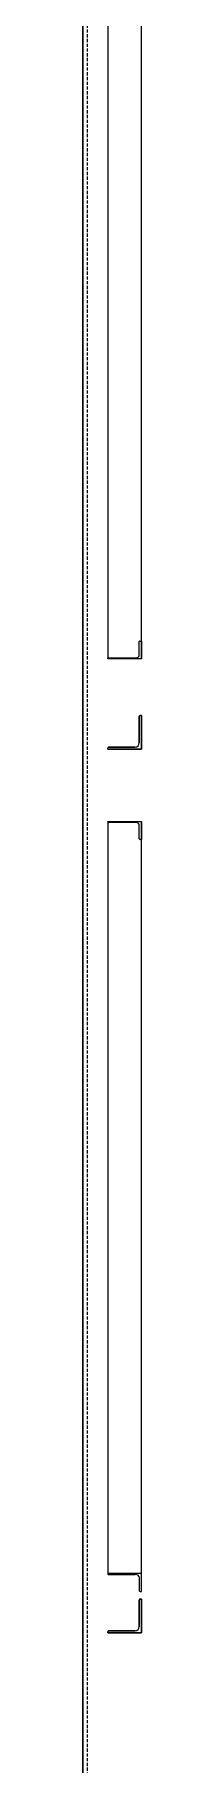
# Model space of a CAD drawing. Header units: centimetres. Extents: x -13617 to -9515, y -261 to 6553.
# Drawn here: x -12905 to -12896.1, y 4960.9 to 5221.1 of the extents above; entities that cross this region are included whole.
import ezdxf

# ---------------------------------------------------------------- set-up
doc = ezdxf.new("R2010")
doc.units = ezdxf.units.CM
doc.linetypes.add('_Overhead', pattern=[0.47625, 0.3175, -0.15875])
doc.linetypes.add('Hidden', pattern=[0.714375, 0.47625, -0.238125])
doc.layers.add('S-BEAM', color=7, linetype='Continuous', lineweight=9)

# ---------------------------------------------------------------- blocks, each defined once
blk = doc.blocks.new('C Shapes - C8x16-V105-Planta patio maniobras')
at = {"layer": 'S-BEAM', "color": 254, "linetype": 'Hidden', "true_color": 0xcccccc}
blk.add_line((-12904.26, 4832.75), (-12904.26, 5397.12), dxfattribs=at)
at = {"layer": 'S-BEAM', "color": 254, "true_color": 0xcccccc}
for p, q in [((-12904.97, 4833.76), (-12904.97, 5396.11)), ((-12904.97, 5396.11), (-12904.97, 4833.76))]:
    blk.add_line(p, q, dxfattribs=at)
blk = doc.blocks.new('M_L Equal Angles - L51X51X3_2-1788157-Planta patio maniobras')
at = {"layer": 'S-BEAM', "color": 254, "true_color": 0xcccccc}
for p, q in [((-13242.79, 5089.08), (-13242.79, 5093.05)), ((-13242.79, 5093.05), (-13242.79, 5089.08)), ((-13242.63, 5093.21), (-13242.47, 5093.21)), ((-13242.47, 5093.21), (-13242.63, 5093.21)), ((-13242.47, 5093.21), (-13242.47, 5088.13)), ((-13242.47, 5088.13), (-13242.47, 5093.21)), ((-13247.55, 5088.13), (-13247.55, 5088.29)), ((-13247.55, 5088.29), (-13247.55, 5088.13)), ((-13242.47, 5088.13), (-13247.55, 5088.13)), ((-13247.55, 5088.13), (-13242.47, 5088.13)), ((-13247.39, 5088.45), (-13243.42, 5088.45)), ((-13243.42, 5088.45), (-13247.39, 5088.45))]:
    blk.add_line(p, q, dxfattribs=at)
for centre, radius, start, end in [((-13242.63, 5093.05), 0.159, 90, 180), ((-13242.63, 5093.05), 0.159, 165, 180), ((-13242.63, 5093.05), 0.159, 90, 165), ((-13247.39, 5088.29), 0.159, 90, 180), ((-13247.39, 5088.29), 0.159, 105, 180), ((-13247.39, 5088.29), 0.159, 90, 105), ((-13243.42, 5089.08), 0.635, 270, 0), ((-13243.42, 5089.08), 0.635, 270, 0)]:
    blk.add_arc(centre, radius, start, end, dxfattribs=at)
blk = doc.blocks.new('M_L Equal Angles - L51X51X3_2-1788158-Planta patio maniobras')
at = {"layer": 'S-BEAM', "color": 254, "true_color": 0xcccccc}
for p, q in [((-13242.79, 4956.16), (-13242.79, 4960.13)), ((-13242.79, 4960.13), (-13242.79, 4956.16)), ((-13242.63, 4960.29), (-13242.47, 4960.29)), ((-13242.47, 4960.29), (-13242.63, 4960.29)), ((-13242.47, 4960.29), (-13242.47, 4955.21)), ((-13242.47, 4955.21), (-13242.47, 4960.29)), ((-13247.55, 4955.21), (-13247.55, 4955.37)), ((-13247.55, 4955.37), (-13247.55, 4955.21)), ((-13242.47, 4955.21), (-13247.55, 4955.21)), ((-13247.55, 4955.21), (-13242.47, 4955.21)), ((-13247.39, 4955.53), (-13243.42, 4955.53)), ((-13243.42, 4955.53), (-13247.39, 4955.53))]:
    blk.add_line(p, q, dxfattribs=at)
for centre, radius, start, end in [((-13242.63, 4960.13), 0.159, 90, 180), ((-13242.63, 4960.13), 0.159, 165, 180), ((-13242.63, 4960.13), 0.159, 90, 165), ((-13247.39, 4955.37), 0.159, 90, 180), ((-13247.39, 4955.37), 0.159, 105, 180), ((-13247.39, 4955.37), 0.159, 90, 105), ((-13243.42, 4956.16), 0.635, 270, 0), ((-13243.42, 4956.16), 0.635, 270, 0)]:
    blk.add_arc(centre, radius, start, end, dxfattribs=at)
blk = doc.blocks.new('M_L Equal Angles - L51X51X3_2-1788162-Planta patio maniobras')
at = {"layer": 'S-BEAM', "color": 254, "true_color": 0xcccccc}
for p, q in [((-13247.55, 5077.19), (-13247.55, 5077.27)), ((-13247.55, 5077.27), (-13242.47, 5077.27)), ((-13247.55, 5077.27), (-13247.55, 4964.14)), ((-13243.42, 5077.1), (-13247.39, 5077.1)), ((-13242.79, 5074.66), (-13242.79, 5076.76)), ((-13242.47, 5077.27), (-13242.47, 5074.57)), ((-13242.47, 4964.14), (-13242.47, 5077.27)), ((-13242.47, 5074.57), (-13242.63, 5074.57)), ((-13242.47, 4961.44), (-13242.47, 5074.57)), ((-13242.47, 4964.14), (-13247.55, 4964.14)), ((-13247.55, 4964.14), (-13247.55, 4964.05)), ((-13247.39, 4963.97), (-13243.42, 4963.97)), ((-13242.79, 4963.63), (-13242.79, 4961.52)), ((-13242.47, 4961.44), (-13242.47, 4964.14)), ((-13242.63, 4961.44), (-13242.47, 4961.44))]:
    blk.add_line(p, q, dxfattribs=at)
for centre, major_axis, start_param, end_param in [((-13247.39, 5077.19), (0.159, 0), 3.141593, 4.712389), ((-13243.42, 5076.76), (0.635, 0), 0, 1.570796), ((-13242.63, 5074.66), (0.159, 0), 3.141593, 4.712389), ((-13247.39, 4964.05), (0.159, 0), 3.141593, 4.712389), ((-13243.42, 4963.63), (0.635, 0), 0, 1.570796), ((-13242.63, 4961.52), (0.159, 0), 3.141593, 4.712389)]:
    blk.add_ellipse(centre, major_axis=major_axis, ratio=0.531177, start_param=start_param, end_param=end_param, dxfattribs=at)
blk = doc.blocks.new('M_L Equal Angles - L51X51X3_2-1788164-Planta patio maniobras')
at = {"layer": 'S-BEAM', "color": 254, "true_color": 0xcccccc}
for p, q in [((-13242.79, 5217.46), (-13242.79, 5215.35)), ((-13242.47, 5217.55), (-13242.63, 5217.55)), ((-13242.47, 5214.85), (-13242.47, 5217.55)), ((-13242.47, 5104.41), (-13242.47, 5217.55)), ((-13247.55, 5214.93), (-13247.55, 5214.85)), ((-13247.55, 5214.85), (-13242.47, 5214.85)), ((-13247.55, 5214.85), (-13247.55, 5101.71)), ((-13243.42, 5215.02), (-13247.39, 5215.02)), ((-13242.47, 5101.71), (-13242.47, 5214.85)), ((-13242.79, 5102.22), (-13242.79, 5104.33)), ((-13242.63, 5104.41), (-13242.47, 5104.41)), ((-13242.47, 5104.41), (-13242.47, 5101.71)), ((-13247.55, 5101.71), (-13247.55, 5101.8)), ((-13242.47, 5101.71), (-13247.55, 5101.71)), ((-13247.39, 5101.88), (-13243.42, 5101.88))]:
    blk.add_line(p, q, dxfattribs=at)
for centre, major_axis, start_param, end_param in [((-13242.63, 5217.46), (0.159, 0), 1.570796, 3.141593), ((-13247.39, 5214.93), (0.159, 0), 1.570796, 3.141593), ((-13243.42, 5215.35), (0.635, 0), 4.712389, 6.283185), ((-13242.63, 5104.33), (0.159, 0), 1.570796, 3.141593), ((-13247.39, 5101.8), (0.159, 0), 1.570796, 3.141593), ((-13243.42, 5102.22), (0.635, 0), 4.712389, 6.283185)]:
    blk.add_ellipse(centre, major_axis=major_axis, ratio=0.531177, start_param=start_param, end_param=end_param, dxfattribs=at)
blk = doc.blocks.new('PQ_RVR_EST-01_ZZ_ZZ_MO_T_A_rvt-1-Planta patio maniobras')
at = {"layer": 'S-BEAM', "color": 254, "linetype": '_Overhead', "lineweight": 9, "true_color": 0xd4d4d4}
for name, p in [('C Shapes - C8x16-V105-Planta patio maniobras', (0, 0)), ('M_L Equal Angles - L51X51X3_2-1788164-Planta patio maniobras', (346.36, 25.44)), ('M_L Equal Angles - L51X51X3_2-1788157-Planta patio maniobras', (346.36, 25.44)), ('M_L Equal Angles - L51X51X3_2-1788162-Planta patio maniobras', (346.36, 25.44)), ('M_L Equal Angles - L51X51X3_2-1788158-Planta patio maniobras', (346.36, 25.44))]:
    blk.add_blockref(name, p, dxfattribs=at)

msp = doc.modelspace()

# ---------------------------------------------------------------- block references
at = {"lineweight": 5}
msp.add_blockref('PQ_RVR_EST-01_ZZ_ZZ_MO_T_A_rvt-1-Planta patio maniobras', (0, 0), dxfattribs=at)

doc.saveas('drawing.dxf')
